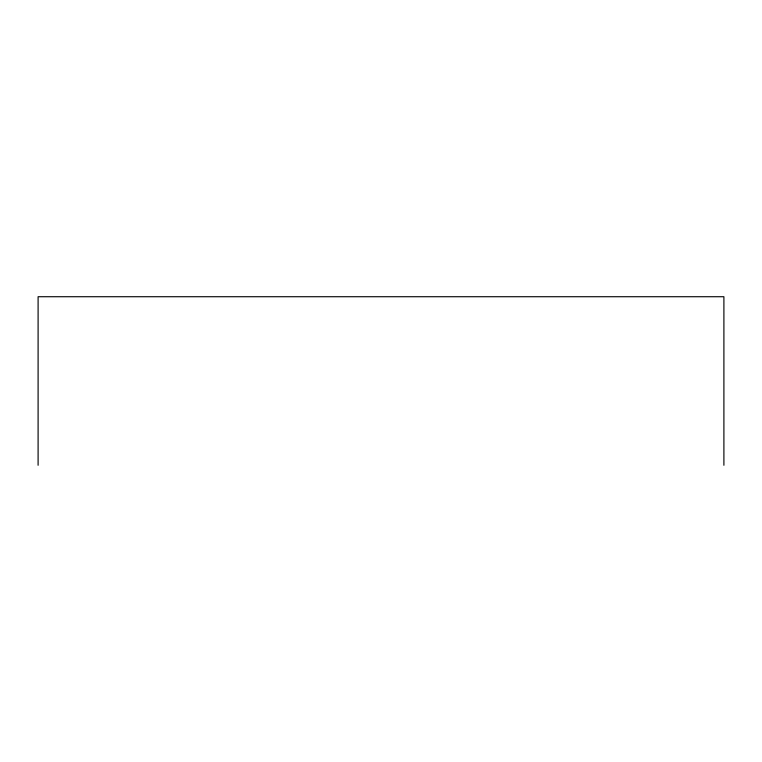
<?xml version="1.0" encoding="UTF-8"?>
<svg xmlns="http://www.w3.org/2000/svg" width="762" height="762" viewBox="0 0 762 762"><rect width="100%" height="100%" fill="white"/><g stroke="black" fill="none" stroke-linecap="round" stroke-linejoin="round"><path stroke-width="1.14" d="M723.9 465.277L723.9 296.723L38.1 296.723L38.1 465.277"/></g></svg>
